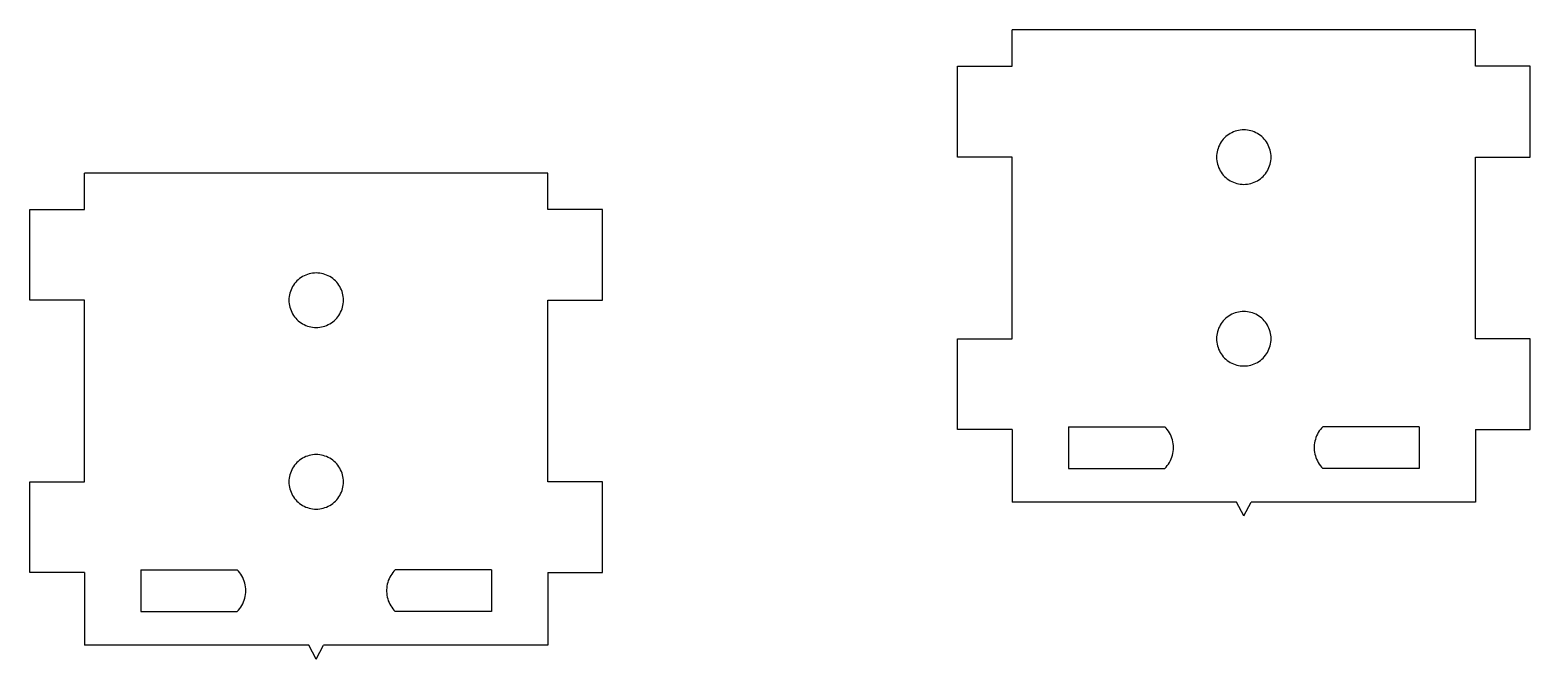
# Model space of a CAD drawing. Extents: x -403 to 403, y -278 to 278.
# Drawn here: x -138.4 to -55.9, y -42.7 to -8 of the extents above; entities that cross this region are included whole.
import ezdxf

# ---------------------------------------------------------------- set-up
doc = ezdxf.new("R2010")
doc.units = 0
doc.layers.get('0').update_dxf_attribs({"linetype": 'CONTINUOUS'})

msp = doc.modelspace()

# ---------------------------------------------------------------- linework, layer by layer
for p, q in [((-58.875, -8.02), (-84.375, -8.02)), ((-84.375, -10.02), (-84.375, -8.02)), ((-58.875, -10.02), (-58.875, -8.02)), ((-87.375, -10.02), (-84.375, -10.02)), ((-87.375, -15.02), (-87.375, -10.02)), ((-55.875, -10.02), (-58.875, -10.02)), ((-55.875, -15.02), (-55.875, -10.02)), ((-72.753, -14.031), (-72.815, -14.107)), ((-72.686, -13.96), (-72.753, -14.031)), ((-72.614, -13.893), (-72.686, -13.96)), ((-72.538, -13.83), (-72.614, -13.893)), ((-72.458, -13.773), (-72.538, -13.83)), ((-72.375, -13.721), (-72.458, -13.773)), ((-72.288, -13.675), (-72.375, -13.721)), ((-72.199, -13.634), (-72.288, -13.675)), ((-72.107, -13.6), (-72.199, -13.634)), ((-72.013, -13.571), (-72.107, -13.6)), ((-71.918, -13.549), (-72.013, -13.571)), ((-71.821, -13.533), (-71.918, -13.549)), ((-71.723, -13.524), (-71.821, -13.533)), ((-71.625, -13.52), (-71.723, -13.524)), ((-71.527, -13.524), (-71.625, -13.52)), ((-71.429, -13.533), (-71.527, -13.524)), ((-71.332, -13.549), (-71.429, -13.533)), ((-71.237, -13.571), (-71.332, -13.549)), ((-71.143, -13.6), (-71.237, -13.571)), ((-71.051, -13.634), (-71.143, -13.6)), ((-70.962, -13.675), (-71.051, -13.634)), ((-70.875, -13.721), (-70.962, -13.675)), ((-70.792, -13.773), (-70.875, -13.721)), ((-70.712, -13.83), (-70.792, -13.773)), ((-70.636, -13.893), (-70.712, -13.83)), ((-70.564, -13.96), (-70.636, -13.893)), ((-70.497, -14.031), (-70.564, -13.96)), ((-70.435, -14.107), (-70.497, -14.031)), ((-73.112, -14.825), (-73.122, -14.922)), ((-73.096, -14.728), (-73.112, -14.825)), ((-73.074, -14.632), (-73.096, -14.728)), ((-73.045, -14.538), (-73.074, -14.632)), ((-73.011, -14.446), (-73.045, -14.538)), ((-72.97, -14.357), (-73.011, -14.446)), ((-72.924, -14.27), (-72.97, -14.357)), ((-72.872, -14.187), (-72.924, -14.27)), ((-72.815, -14.107), (-72.872, -14.187)), ((-70.378, -14.187), (-70.435, -14.107)), ((-70.326, -14.27), (-70.378, -14.187)), ((-70.28, -14.357), (-70.326, -14.27)), ((-70.239, -14.446), (-70.28, -14.357)), ((-70.205, -14.538), (-70.239, -14.446)), ((-70.176, -14.632), (-70.205, -14.538)), ((-70.154, -14.728), (-70.176, -14.632)), ((-70.138, -14.825), (-70.154, -14.728)), ((-70.128, -14.922), (-70.138, -14.825)), ((-84.375, -15.02), (-87.375, -15.02)), ((-84.375, -25.02), (-84.375, -15.02)), ((-73.122, -14.922), (-73.125, -15.02)), ((-73.125, -15.02), (-73.122, -15.118)), ((-73.122, -15.118), (-73.112, -15.216)), ((-73.112, -15.216), (-73.096, -15.313)), ((-73.096, -15.313), (-73.074, -15.409)), ((-73.074, -15.409), (-73.045, -15.502)), ((-73.045, -15.502), (-73.011, -15.594)), ((-73.011, -15.594), (-72.97, -15.684)), ((-72.97, -15.684), (-72.924, -15.77)), ((-70.326, -15.77), (-70.28, -15.684)), ((-70.28, -15.684), (-70.239, -15.594)), ((-70.239, -15.594), (-70.205, -15.502)), ((-70.205, -15.502), (-70.176, -15.409)), ((-70.176, -15.409), (-70.154, -15.313)), ((-70.154, -15.313), (-70.138, -15.216)), ((-70.138, -15.216), (-70.128, -15.118)), ((-70.125, -15.02), (-70.128, -14.922)), ((-70.128, -15.118), (-70.125, -15.02)), ((-58.875, -25.02), (-58.875, -15.02)), ((-58.875, -15.02), (-55.875, -15.02)), ((-109.925, -15.898), (-135.425, -15.898)), ((-135.425, -17.898), (-135.425, -15.898)), ((-109.925, -17.898), (-109.925, -15.898)), ((-72.924, -15.77), (-72.872, -15.854)), ((-72.872, -15.854), (-72.815, -15.933)), ((-72.815, -15.933), (-72.753, -16.009)), ((-72.753, -16.009), (-72.686, -16.081)), ((-72.686, -16.081), (-72.614, -16.148)), ((-72.614, -16.148), (-72.538, -16.21)), ((-72.538, -16.21), (-72.458, -16.267)), ((-72.458, -16.267), (-72.375, -16.319)), ((-72.375, -16.319), (-72.288, -16.366)), ((-72.288, -16.366), (-72.199, -16.406)), ((-72.199, -16.406), (-72.107, -16.441)), ((-72.107, -16.441), (-72.013, -16.469)), ((-72.013, -16.469), (-71.918, -16.491)), ((-71.918, -16.491), (-71.821, -16.507)), ((-71.821, -16.507), (-71.723, -16.517)), ((-71.527, -16.517), (-71.429, -16.507)), ((-71.429, -16.507), (-71.332, -16.491)), ((-71.332, -16.491), (-71.237, -16.469)), ((-71.237, -16.469), (-71.143, -16.441)), ((-71.143, -16.441), (-71.051, -16.406)), ((-71.051, -16.406), (-70.962, -16.366)), ((-70.962, -16.366), (-70.875, -16.319)), ((-70.875, -16.319), (-70.792, -16.267)), ((-70.792, -16.267), (-70.712, -16.21)), ((-70.712, -16.21), (-70.636, -16.148)), ((-70.636, -16.148), (-70.564, -16.081)), ((-70.564, -16.081), (-70.497, -16.009)), ((-70.497, -16.009), (-70.435, -15.933)), ((-70.435, -15.933), (-70.378, -15.854)), ((-70.378, -15.854), (-70.326, -15.77)), ((-71.723, -16.517), (-71.625, -16.52)), ((-71.625, -16.52), (-71.527, -16.517)), ((-138.425, -17.898), (-135.425, -17.898)), ((-138.425, -22.898), (-138.425, -17.898)), ((-106.925, -17.898), (-109.925, -17.898)), ((-106.925, -22.898), (-106.925, -17.898)), ((-123.063, -21.449), (-123.157, -21.478)), ((-122.967, -21.427), (-123.063, -21.449)), ((-122.87, -21.411), (-122.967, -21.427)), ((-122.773, -21.401), (-122.87, -21.411)), ((-122.675, -21.398), (-122.773, -21.401)), ((-122.576, -21.401), (-122.675, -21.398)), ((-122.479, -21.411), (-122.576, -21.401)), ((-122.382, -21.427), (-122.479, -21.411)), ((-122.286, -21.449), (-122.382, -21.427)), ((-122.192, -21.478), (-122.286, -21.449)), ((-124.02, -22.235), (-124.06, -22.324)), ((-123.974, -22.148), (-124.02, -22.235)), ((-123.922, -22.065), (-123.974, -22.148)), ((-123.865, -21.985), (-123.922, -22.065)), ((-123.802, -21.909), (-123.865, -21.985)), ((-123.735, -21.837), (-123.802, -21.909)), ((-123.664, -21.77), (-123.735, -21.837)), ((-123.588, -21.708), (-123.664, -21.77)), ((-123.508, -21.651), (-123.588, -21.708)), ((-123.425, -21.599), (-123.508, -21.651)), ((-123.338, -21.553), (-123.425, -21.599)), ((-123.249, -21.512), (-123.338, -21.553)), ((-123.157, -21.478), (-123.249, -21.512)), ((-122.1, -21.512), (-122.192, -21.478)), ((-122.011, -21.553), (-122.1, -21.512)), ((-121.925, -21.599), (-122.011, -21.553)), ((-121.841, -21.651), (-121.925, -21.599)), ((-121.761, -21.708), (-121.841, -21.651)), ((-121.685, -21.77), (-121.761, -21.708)), ((-121.614, -21.837), (-121.685, -21.77)), ((-121.547, -21.909), (-121.614, -21.837)), ((-121.484, -21.985), (-121.547, -21.909)), ((-121.427, -22.065), (-121.484, -21.985)), ((-121.375, -22.148), (-121.427, -22.065)), ((-121.329, -22.235), (-121.375, -22.148)), ((-121.289, -22.324), (-121.329, -22.235)), ((-135.425, -22.898), (-138.425, -22.898)), ((-135.425, -32.898), (-135.425, -22.898)), ((-124.171, -22.8), (-124.175, -22.898)), ((-124.175, -22.898), (-124.171, -22.996)), ((-124.162, -22.702), (-124.171, -22.8)), ((-124.171, -22.996), (-124.162, -23.094)), ((-124.146, -22.605), (-124.162, -22.702)), ((-124.162, -23.094), (-124.146, -23.191)), ((-124.123, -22.51), (-124.146, -22.605)), ((-124.095, -22.416), (-124.123, -22.51)), ((-124.06, -22.324), (-124.095, -22.416)), ((-121.254, -22.416), (-121.289, -22.324)), ((-121.226, -22.51), (-121.254, -22.416)), ((-121.203, -22.605), (-121.226, -22.51)), ((-121.187, -22.702), (-121.203, -22.605)), ((-121.203, -23.191), (-121.187, -23.094)), ((-121.178, -22.8), (-121.187, -22.702)), ((-121.187, -23.094), (-121.178, -22.996)), ((-121.175, -22.898), (-121.178, -22.8)), ((-121.178, -22.996), (-121.175, -22.898)), ((-109.925, -32.898), (-109.925, -22.898)), ((-109.925, -22.898), (-106.925, -22.898)), ((-124.146, -23.191), (-124.123, -23.286)), ((-124.123, -23.286), (-124.095, -23.38)), ((-124.095, -23.38), (-124.06, -23.472)), ((-124.06, -23.472), (-124.02, -23.561)), ((-124.02, -23.561), (-123.974, -23.648)), ((-123.974, -23.648), (-123.922, -23.731)), ((-123.922, -23.731), (-123.865, -23.811)), ((-123.865, -23.811), (-123.802, -23.887)), ((-123.802, -23.887), (-123.735, -23.959)), ((-121.614, -23.959), (-121.547, -23.887)), ((-121.547, -23.887), (-121.484, -23.811)), ((-121.484, -23.811), (-121.427, -23.731)), ((-121.427, -23.731), (-121.375, -23.648)), ((-121.375, -23.648), (-121.329, -23.561)), ((-121.329, -23.561), (-121.289, -23.472)), ((-121.289, -23.472), (-121.254, -23.38)), ((-121.254, -23.38), (-121.226, -23.286)), ((-121.226, -23.286), (-121.203, -23.191)), ((-72.614, -23.893), (-72.686, -23.96)), ((-72.538, -23.83), (-72.614, -23.893)), ((-72.458, -23.773), (-72.538, -23.83)), ((-72.375, -23.721), (-72.458, -23.773)), ((-72.288, -23.675), (-72.375, -23.721)), ((-72.199, -23.634), (-72.288, -23.675)), ((-72.107, -23.6), (-72.199, -23.634)), ((-72.013, -23.571), (-72.107, -23.6)), ((-71.918, -23.549), (-72.013, -23.571)), ((-71.821, -23.533), (-71.918, -23.549)), ((-71.723, -23.524), (-71.821, -23.533)), ((-71.625, -23.52), (-71.723, -23.524)), ((-71.527, -23.524), (-71.625, -23.52)), ((-71.429, -23.533), (-71.527, -23.524)), ((-71.332, -23.549), (-71.429, -23.533)), ((-71.237, -23.571), (-71.332, -23.549)), ((-71.143, -23.6), (-71.237, -23.571)), ((-71.051, -23.634), (-71.143, -23.6)), ((-70.962, -23.675), (-71.051, -23.634)), ((-70.875, -23.721), (-70.962, -23.675)), ((-70.792, -23.773), (-70.875, -23.721)), ((-70.712, -23.83), (-70.792, -23.773)), ((-70.636, -23.893), (-70.712, -23.83)), ((-70.564, -23.96), (-70.636, -23.893)), ((-123.735, -23.959), (-123.664, -24.026)), ((-123.664, -24.026), (-123.588, -24.088)), ((-123.588, -24.088), (-123.508, -24.145)), ((-123.508, -24.145), (-123.425, -24.197)), ((-123.425, -24.197), (-123.338, -24.243)), ((-123.338, -24.243), (-123.249, -24.284)), ((-123.249, -24.284), (-123.157, -24.318)), ((-123.157, -24.318), (-123.063, -24.347)), ((-123.063, -24.347), (-122.967, -24.369)), ((-122.967, -24.369), (-122.87, -24.385)), ((-122.87, -24.385), (-122.773, -24.395)), ((-122.773, -24.395), (-122.675, -24.398)), ((-122.675, -24.398), (-122.576, -24.395)), ((-122.576, -24.395), (-122.479, -24.385)), ((-122.479, -24.385), (-122.382, -24.369)), ((-122.382, -24.369), (-122.286, -24.347)), ((-122.286, -24.347), (-122.192, -24.318)), ((-122.192, -24.318), (-122.1, -24.284)), ((-122.1, -24.284), (-122.011, -24.243)), ((-122.011, -24.243), (-121.925, -24.197)), ((-121.925, -24.197), (-121.841, -24.145)), ((-121.841, -24.145), (-121.761, -24.088)), ((-121.761, -24.088), (-121.685, -24.026)), ((-121.685, -24.026), (-121.614, -23.959)), ((-73.096, -24.728), (-73.112, -24.825)), ((-73.074, -24.632), (-73.096, -24.728)), ((-73.045, -24.538), (-73.074, -24.632)), ((-73.011, -24.446), (-73.045, -24.538)), ((-72.97, -24.357), (-73.011, -24.446)), ((-72.924, -24.27), (-72.97, -24.357)), ((-72.872, -24.187), (-72.924, -24.27)), ((-72.815, -24.107), (-72.872, -24.187)), ((-72.753, -24.031), (-72.815, -24.107)), ((-72.686, -23.96), (-72.753, -24.031)), ((-70.497, -24.031), (-70.564, -23.96)), ((-70.435, -24.107), (-70.497, -24.031)), ((-70.378, -24.187), (-70.435, -24.107)), ((-70.326, -24.27), (-70.378, -24.187)), ((-70.28, -24.357), (-70.326, -24.27)), ((-70.239, -24.446), (-70.28, -24.357)), ((-70.205, -24.538), (-70.239, -24.446)), ((-70.176, -24.632), (-70.205, -24.538)), ((-70.154, -24.728), (-70.176, -24.632)), ((-70.138, -24.825), (-70.154, -24.728)), ((-87.375, -25.02), (-84.375, -25.02)), ((-87.375, -30.02), (-87.375, -25.02)), ((-73.122, -24.922), (-73.125, -25.02)), ((-73.125, -25.02), (-73.122, -25.118)), ((-73.112, -24.825), (-73.122, -24.922)), ((-73.122, -25.118), (-73.112, -25.216)), ((-73.112, -25.216), (-73.096, -25.313)), ((-73.096, -25.313), (-73.074, -25.409)), ((-73.074, -25.409), (-73.045, -25.502)), ((-73.045, -25.502), (-73.011, -25.594)), ((-70.239, -25.594), (-70.205, -25.502)), ((-70.205, -25.502), (-70.176, -25.409)), ((-70.176, -25.409), (-70.154, -25.313)), ((-70.154, -25.313), (-70.138, -25.216)), ((-70.128, -24.922), (-70.138, -24.825)), ((-70.138, -25.216), (-70.128, -25.118)), ((-70.125, -25.02), (-70.128, -24.922)), ((-70.128, -25.118), (-70.125, -25.02)), ((-55.875, -25.02), (-58.875, -25.02)), ((-55.875, -30.02), (-55.875, -25.02)), ((-73.011, -25.594), (-72.97, -25.684)), ((-72.97, -25.684), (-72.924, -25.77)), ((-72.924, -25.77), (-72.872, -25.854)), ((-72.872, -25.854), (-72.815, -25.933)), ((-72.815, -25.933), (-72.753, -26.009)), ((-72.753, -26.009), (-72.686, -26.081)), ((-72.686, -26.081), (-72.614, -26.148)), ((-72.614, -26.148), (-72.538, -26.21)), ((-72.538, -26.21), (-72.458, -26.267)), ((-72.458, -26.267), (-72.375, -26.319)), ((-72.375, -26.319), (-72.288, -26.366)), ((-72.288, -26.366), (-72.199, -26.406)), ((-72.199, -26.406), (-72.107, -26.441)), ((-71.143, -26.441), (-71.051, -26.406)), ((-71.051, -26.406), (-70.962, -26.366)), ((-70.962, -26.366), (-70.875, -26.319)), ((-70.875, -26.319), (-70.792, -26.267)), ((-70.792, -26.267), (-70.712, -26.21)), ((-70.712, -26.21), (-70.636, -26.148)), ((-70.636, -26.148), (-70.564, -26.081)), ((-70.564, -26.081), (-70.497, -26.009)), ((-70.497, -26.009), (-70.435, -25.933)), ((-70.435, -25.933), (-70.378, -25.854)), ((-70.378, -25.854), (-70.326, -25.77)), ((-70.326, -25.77), (-70.28, -25.684)), ((-70.28, -25.684), (-70.239, -25.594)), ((-72.107, -26.441), (-72.013, -26.469)), ((-72.013, -26.469), (-71.918, -26.491)), ((-71.918, -26.491), (-71.821, -26.507)), ((-71.821, -26.507), (-71.723, -26.517)), ((-71.723, -26.517), (-71.625, -26.52)), ((-71.625, -26.52), (-71.527, -26.517)), ((-71.527, -26.517), (-71.429, -26.507)), ((-71.429, -26.507), (-71.332, -26.491)), ((-71.332, -26.491), (-71.237, -26.469)), ((-71.237, -26.469), (-71.143, -26.441)), ((-84.375, -30.02), (-87.375, -30.02)), ((-84.375, -30.02), (-84.375, -34.02)), ((-81.275, -29.862), (-81.275, -32.162)), ((-81.275, -29.862), (-75.975, -29.862)), ((-75.902, -29.94), (-75.975, -29.862)), ((-75.835, -30.022), (-75.902, -29.94)), ((-75.773, -30.109), (-75.835, -30.022)), ((-75.717, -30.199), (-75.773, -30.109)), ((-75.666, -30.293), (-75.717, -30.199)), ((-75.622, -30.39), (-75.666, -30.293)), ((-75.585, -30.489), (-75.622, -30.39)), ((-75.554, -30.591), (-75.585, -30.489)), ((-67.655, -30.461), (-67.687, -30.558)), ((-67.618, -30.366), (-67.655, -30.461)), ((-67.574, -30.274), (-67.618, -30.366)), ((-67.525, -30.184), (-67.574, -30.274)), ((-67.47, -30.098), (-67.525, -30.184)), ((-67.41, -30.015), (-67.47, -30.098)), ((-67.345, -29.937), (-67.41, -30.015)), ((-67.275, -29.862), (-67.345, -29.937)), ((-61.975, -29.862), (-67.275, -29.862)), ((-61.975, -29.862), (-61.975, -32.162)), ((-58.875, -30.02), (-55.875, -30.02)), ((-58.875, -30.02), (-58.875, -34.02)), ((-75.53, -30.695), (-75.554, -30.591)), ((-75.554, -31.433), (-75.53, -31.329)), ((-75.513, -30.8), (-75.53, -30.695)), ((-75.53, -31.329), (-75.513, -31.224)), ((-75.502, -30.906), (-75.513, -30.8)), ((-75.513, -31.224), (-75.502, -31.118)), ((-75.499, -31.012), (-75.502, -30.906)), ((-75.502, -31.118), (-75.499, -31.012)), ((-67.744, -30.859), (-67.751, -30.961)), ((-67.751, -30.961), (-67.751, -31.063)), ((-67.751, -31.063), (-67.744, -31.165)), ((-67.731, -30.758), (-67.744, -30.859)), ((-67.744, -31.165), (-67.731, -31.267)), ((-67.712, -30.657), (-67.731, -30.758)), ((-67.731, -31.267), (-67.712, -31.367)), ((-67.687, -30.558), (-67.712, -30.657)), ((-67.712, -31.367), (-67.687, -31.466)), ((-123.974, -32.148), (-124.02, -32.235)), ((-123.922, -32.065), (-123.974, -32.148)), ((-123.865, -31.985), (-123.922, -32.065)), ((-123.802, -31.909), (-123.865, -31.985)), ((-123.735, -31.837), (-123.802, -31.909)), ((-123.664, -31.77), (-123.735, -31.837)), ((-123.588, -31.708), (-123.664, -31.77)), ((-123.508, -31.651), (-123.588, -31.708)), ((-123.425, -31.599), (-123.508, -31.651)), ((-123.338, -31.553), (-123.425, -31.599)), ((-123.249, -31.512), (-123.338, -31.553)), ((-123.157, -31.478), (-123.249, -31.512)), ((-123.063, -31.449), (-123.157, -31.478)), ((-122.967, -31.427), (-123.063, -31.449)), ((-122.87, -31.411), (-122.967, -31.427)), ((-122.773, -31.401), (-122.87, -31.411)), ((-122.675, -31.398), (-122.773, -31.401)), ((-122.576, -31.401), (-122.675, -31.398)), ((-122.479, -31.411), (-122.576, -31.401)), ((-122.382, -31.427), (-122.479, -31.411)), ((-122.286, -31.449), (-122.382, -31.427)), ((-122.192, -31.478), (-122.286, -31.449)), ((-122.1, -31.512), (-122.192, -31.478)), ((-122.011, -31.553), (-122.1, -31.512)), ((-121.925, -31.599), (-122.011, -31.553)), ((-121.841, -31.651), (-121.925, -31.599)), ((-121.761, -31.708), (-121.841, -31.651)), ((-121.685, -31.77), (-121.761, -31.708)), ((-121.614, -31.837), (-121.685, -31.77)), ((-121.547, -31.909), (-121.614, -31.837)), ((-121.484, -31.985), (-121.547, -31.909)), ((-121.427, -32.065), (-121.484, -31.985)), ((-121.375, -32.148), (-121.427, -32.065)), ((-121.329, -32.235), (-121.375, -32.148)), ((-81.275, -32.162), (-75.975, -32.162)), ((-75.975, -32.162), (-75.902, -32.084)), ((-75.902, -32.084), (-75.835, -32.002)), ((-75.835, -32.002), (-75.773, -31.916)), ((-75.773, -31.916), (-75.717, -31.825)), ((-75.717, -31.825), (-75.666, -31.731)), ((-75.666, -31.731), (-75.622, -31.634)), ((-75.622, -31.634), (-75.585, -31.535)), ((-75.585, -31.535), (-75.554, -31.433)), ((-67.687, -31.466), (-67.655, -31.563)), ((-67.655, -31.563), (-67.618, -31.658)), ((-67.618, -31.658), (-67.574, -31.75)), ((-67.574, -31.75), (-67.525, -31.84)), ((-67.525, -31.84), (-67.47, -31.926)), ((-67.47, -31.926), (-67.41, -32.009)), ((-67.41, -32.009), (-67.345, -32.088)), ((-67.345, -32.088), (-67.275, -32.162)), ((-61.975, -32.162), (-67.275, -32.162)), ((-138.425, -32.898), (-135.425, -32.898)), ((-138.425, -37.898), (-138.425, -32.898)), ((-124.171, -32.8), (-124.175, -32.898)), ((-124.175, -32.898), (-124.171, -32.996)), ((-124.162, -32.702), (-124.171, -32.8)), ((-124.171, -32.996), (-124.162, -33.094)), ((-124.146, -32.605), (-124.162, -32.702)), ((-124.123, -32.51), (-124.146, -32.605)), ((-124.095, -32.416), (-124.123, -32.51)), ((-124.06, -32.324), (-124.095, -32.416)), ((-124.02, -32.235), (-124.06, -32.324)), ((-121.289, -32.324), (-121.329, -32.235)), ((-121.254, -32.416), (-121.289, -32.324)), ((-121.226, -32.51), (-121.254, -32.416)), ((-121.203, -32.605), (-121.226, -32.51)), ((-121.187, -32.702), (-121.203, -32.605)), ((-121.178, -32.8), (-121.187, -32.702)), ((-121.187, -33.094), (-121.178, -32.996)), ((-121.175, -32.898), (-121.178, -32.8)), ((-121.178, -32.996), (-121.175, -32.898)), ((-106.925, -32.898), (-109.925, -32.898)), ((-106.925, -37.898), (-106.925, -32.898)), ((-124.162, -33.094), (-124.146, -33.191)), ((-124.146, -33.191), (-124.123, -33.286)), ((-124.123, -33.286), (-124.095, -33.38)), ((-124.095, -33.38), (-124.06, -33.472)), ((-124.06, -33.472), (-124.02, -33.561)), ((-124.02, -33.561), (-123.974, -33.648)), ((-123.974, -33.648), (-123.922, -33.731)), ((-123.922, -33.731), (-123.865, -33.811)), ((-123.865, -33.811), (-123.802, -33.887)), ((-121.547, -33.887), (-121.484, -33.811)), ((-121.484, -33.811), (-121.427, -33.731)), ((-121.427, -33.731), (-121.375, -33.648)), ((-121.375, -33.648), (-121.329, -33.561)), ((-121.329, -33.561), (-121.289, -33.472)), ((-121.289, -33.472), (-121.254, -33.38)), ((-121.254, -33.38), (-121.226, -33.286)), ((-121.226, -33.286), (-121.203, -33.191)), ((-121.203, -33.191), (-121.187, -33.094)), ((-123.802, -33.887), (-123.735, -33.959)), ((-123.735, -33.959), (-123.664, -34.026)), ((-123.664, -34.026), (-123.588, -34.088)), ((-123.588, -34.088), (-123.508, -34.145)), ((-123.508, -34.145), (-123.425, -34.197)), ((-123.425, -34.197), (-123.338, -34.243)), ((-123.338, -34.243), (-123.249, -34.284)), ((-123.249, -34.284), (-123.157, -34.318)), ((-123.157, -34.318), (-123.063, -34.347)), ((-123.063, -34.347), (-122.967, -34.369)), ((-122.967, -34.369), (-122.87, -34.385)), ((-122.87, -34.385), (-122.773, -34.395)), ((-122.773, -34.395), (-122.675, -34.398)), ((-122.675, -34.398), (-122.576, -34.395)), ((-122.576, -34.395), (-122.479, -34.385)), ((-122.479, -34.385), (-122.382, -34.369)), ((-122.382, -34.369), (-122.286, -34.347)), ((-122.286, -34.347), (-122.192, -34.318)), ((-122.192, -34.318), (-122.1, -34.284)), ((-122.1, -34.284), (-122.011, -34.243)), ((-122.011, -34.243), (-121.925, -34.197)), ((-121.925, -34.197), (-121.841, -34.145)), ((-121.841, -34.145), (-121.761, -34.088)), ((-121.761, -34.088), (-121.685, -34.026)), ((-121.685, -34.026), (-121.614, -33.959)), ((-121.614, -33.959), (-121.547, -33.887)), ((-72.031, -34.02), (-84.375, -34.02)), ((-71.625, -34.775), (-72.031, -34.02)), ((-71.625, -34.775), (-71.219, -34.02)), ((-58.875, -34.02), (-71.219, -34.02)), ((-135.425, -37.898), (-138.425, -37.898)), ((-135.425, -37.898), (-135.425, -41.898)), ((-132.325, -37.74), (-132.325, -40.04)), ((-132.325, -37.74), (-127.025, -37.74)), ((-126.952, -37.818), (-127.025, -37.74)), ((-126.884, -37.9), (-126.952, -37.818)), ((-126.822, -37.986), (-126.884, -37.9)), ((-118.46, -37.893), (-118.52, -37.976)), ((-118.394, -37.814), (-118.46, -37.893)), ((-118.325, -37.74), (-118.394, -37.814)), ((-113.025, -37.74), (-118.325, -37.74)), ((-113.025, -37.74), (-113.025, -40.04)), ((-109.925, -37.898), (-106.925, -37.898)), ((-109.925, -37.898), (-109.925, -41.898)), ((-126.766, -38.077), (-126.822, -37.986)), ((-126.716, -38.171), (-126.766, -38.077)), ((-126.672, -38.267), (-126.716, -38.171)), ((-126.634, -38.367), (-126.672, -38.267)), ((-126.604, -38.469), (-126.634, -38.367)), ((-126.579, -38.573), (-126.604, -38.469)), ((-126.562, -38.678), (-126.579, -38.573)), ((-126.552, -38.783), (-126.562, -38.678)), ((-126.548, -38.89), (-126.552, -38.783)), ((-118.794, -38.737), (-118.8, -38.839)), ((-118.781, -38.635), (-118.794, -38.737)), ((-118.762, -38.535), (-118.781, -38.635)), ((-118.736, -38.436), (-118.762, -38.535)), ((-118.705, -38.339), (-118.736, -38.436)), ((-118.667, -38.244), (-118.705, -38.339)), ((-118.624, -38.152), (-118.667, -38.244)), ((-118.574, -38.062), (-118.624, -38.152)), ((-118.52, -37.976), (-118.574, -38.062)), ((-126.766, -39.703), (-126.716, -39.609)), ((-126.716, -39.609), (-126.672, -39.512)), ((-126.672, -39.512), (-126.634, -39.413)), ((-126.634, -39.413), (-126.604, -39.311)), ((-126.604, -39.311), (-126.579, -39.207)), ((-126.579, -39.207), (-126.562, -39.102)), ((-126.562, -39.102), (-126.552, -38.996)), ((-126.552, -38.996), (-126.548, -38.89)), ((-118.8, -38.839), (-118.8, -38.941)), ((-118.8, -38.941), (-118.794, -39.043)), ((-118.794, -39.043), (-118.781, -39.144)), ((-118.781, -39.144), (-118.762, -39.245)), ((-118.762, -39.245), (-118.736, -39.344)), ((-118.736, -39.344), (-118.705, -39.441)), ((-118.705, -39.441), (-118.667, -39.536)), ((-118.667, -39.536), (-118.624, -39.628)), ((-132.325, -40.04), (-127.025, -40.04)), ((-127.025, -40.04), (-126.952, -39.962)), ((-126.952, -39.962), (-126.884, -39.88)), ((-126.884, -39.88), (-126.822, -39.793)), ((-126.822, -39.793), (-126.766, -39.703)), ((-118.624, -39.628), (-118.574, -39.718)), ((-118.574, -39.718), (-118.52, -39.804)), ((-118.52, -39.804), (-118.46, -39.887)), ((-118.46, -39.887), (-118.394, -39.965)), ((-118.394, -39.965), (-118.325, -40.04)), ((-113.025, -40.04), (-118.325, -40.04)), ((-123.08, -41.898), (-135.425, -41.898)), ((-122.675, -42.653), (-123.08, -41.898)), ((-122.675, -42.653), (-122.269, -41.898)), ((-109.925, -41.898), (-122.269, -41.898))]:
    msp.add_line(p, q)

doc.saveas('drawing.dxf')
